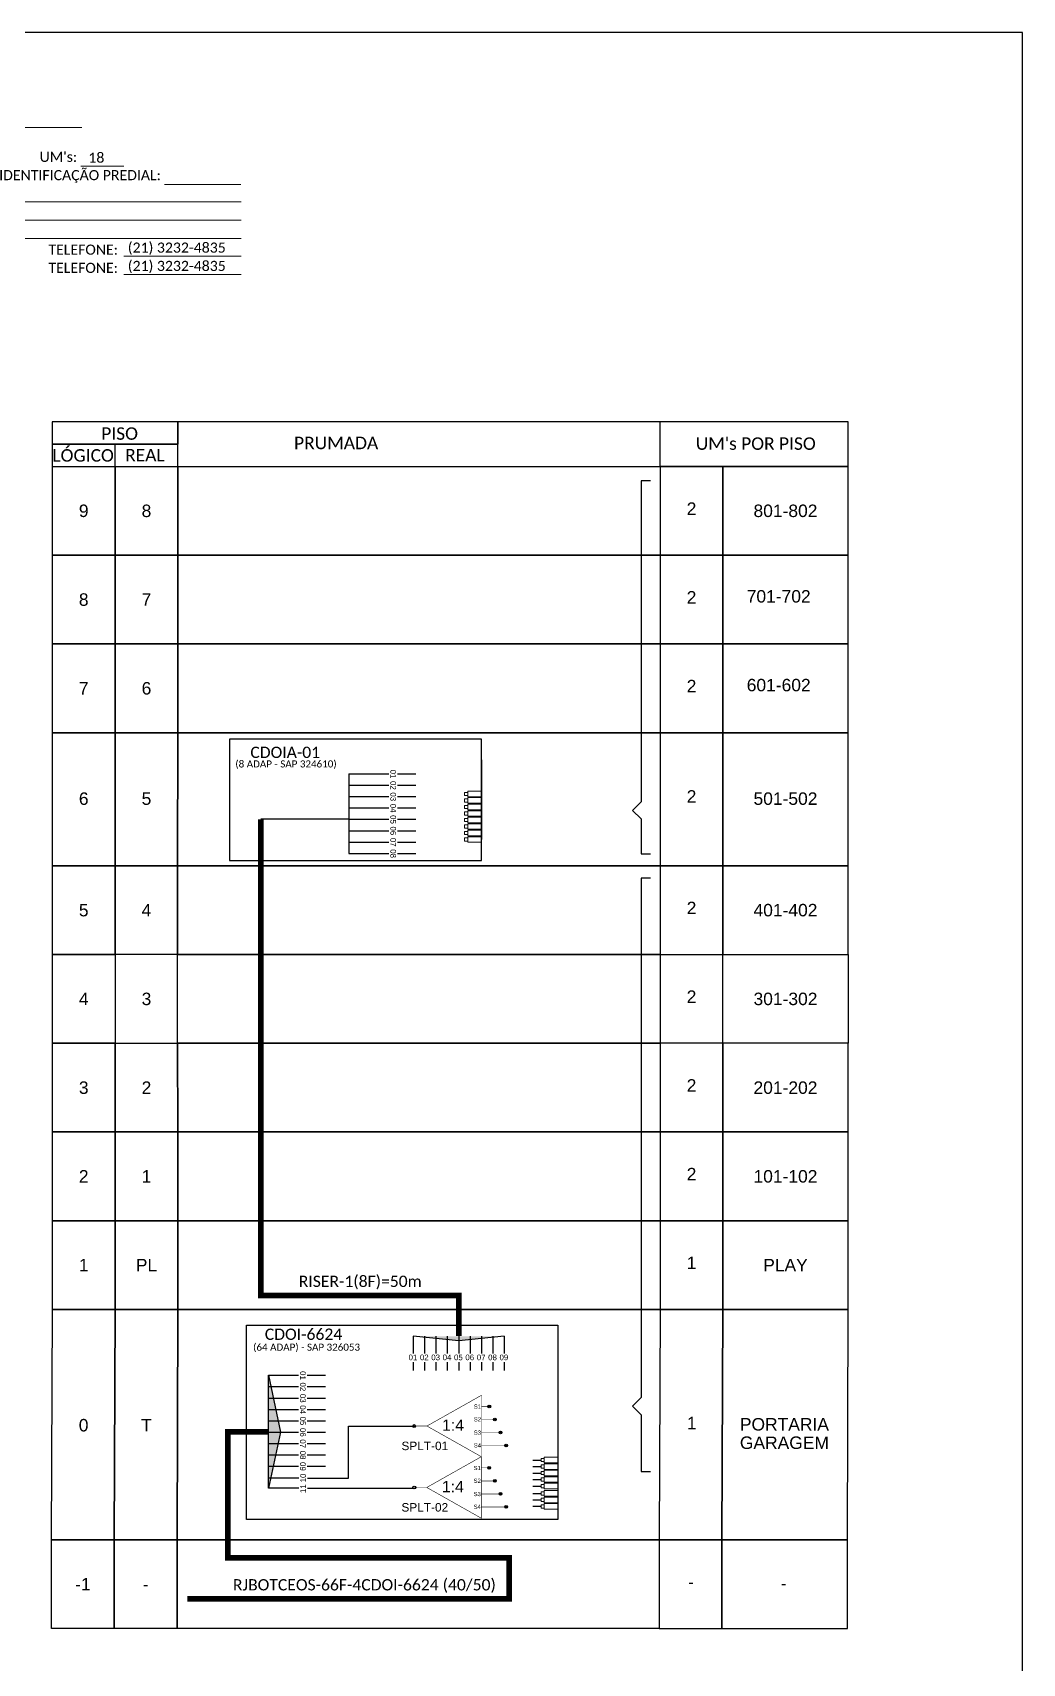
# Model space of a CAD drawing. Header units: inches. Extents: x 2255 to 2589, y -13081 to -12620.
# Drawn here: x 2413.8 to 2589, y -12908.5 to -12619.6 of the extents above; entities that cross this region are included whole.
import ezdxf
from ezdxf.enums import TextEntityAlignment as Align

# ---------------------------------------------------------------- set-up
doc = ezdxf.new("R2010")
doc.units = ezdxf.units.IN
doc.header["$MEASUREMENT"] = 0
doc.linetypes.add('DASHED', pattern=[0.75, 0.5, -0.25])
doc.styles.add('ARIAL', font='arial.ttf')
doc.styles.get("Standard").update_dxf_attribs({"font": 'arial.ttf'})
doc.styles.add('WMF-Calibri0', font='calibri.ttf')
doc.styles.add('WMF-Calibri1', font='calibrib.ttf')
doc.linetypes.add('RESERVA', pattern='A,0.5,-0.15,["RESERVA",Standard,S=0.18,R=0,X=0,Y=-0.1],-1.3', length=1.95)

# ---------------------------------------------------------------- blocks, each defined once
blk = doc.blocks.new('OI')
h = blk.add_hatch(color=40)
edge = h.paths.add_edge_path()
edge.add_spline(control_points=[(4.35, -0.67), (3.92, -0.99), (3.26, -1.5), (2.81, -2.59), (2.9, -3.5), (3.06, -4.27), (3.31, -4.85), (3.37, -5.39), (3.4, -5.88), (3.2, -6.4), (2.54, -6.61), (1.65, -6.63), (0.55, -6.67), (-0.56, -6.42), (-1.61, -6.14), (-2.77, -5.61), (-3.92, -4.77), (-4.89, -3.7), (-5.34, -2.65), (-5.6, -1.94), (-5.85, -0.96), (-5.71, 0.47), (-5.1, 2.02), (-4.14, 3.02), (-3.3, 3.61), (-2.37, 4.16), (-1.36, 4.44), (-0.56, 4.7), (0.79, 4.85), (2.24, 4.97), (3.79, 4.57), (4.67, 4.21), (5.44, 3.65), (5.76, 2.99), (6.03, 2.21), (6.01, 1.46), (5.72, 0.64), (5.31, 0.08), (4.88, -0.38), (4.51, -0.55), (4.35, -0.67)], knot_values=[0, 0, 0, 0, 1.60434, 2.417191, 3.427595, 4.282808, 4.776746, 5.304182, 5.888771, 6.258406, 6.858137, 7.79129, 8.986195, 10.124242, 11.187857, 12.242908, 13.953784, 15.414161, 16.515391, 17.349188, 17.675853, 19.552021, 21.515531, 22.568638, 23.63245, 24.621084, 25.782718, 26.745347, 27.142653, 29.870543, 31.004649, 31.921532, 32.709589, 33.801391, 34.042471, 35.192333, 35.971461, 36.628871, 37.254359, 37.836911, 37.836911, 37.836911, 37.836911], degree=3, periodic=0)
h.paths.add_polyline_path([(1.13, -0.87, -1), (-0.04, -0.87, -1)], flags=16)
edge = h.paths.add_edge_path(flags=16)
edge.add_ellipse((0.56, -3.59), major_axis=(-0.02, 1.71), ratio=0.361305, start_angle=0, end_angle=360)
h.paths.add_polyline_path([(-0.36, -3.62, -1), (-3.8, -3.62, -1)], flags=16)
edge = h.paths.add_edge_path(flags=0)
edge.add_ellipse((-2.08, -3.62), major_axis=(0, 0.885), ratio=0.758294, start_angle=0, end_angle=360)
at = {"color": 40}
for centre, radius in [((-2.08, -3.62), 1.72), ((0.54, -0.87), 0.587)]:
    blk.add_circle(centre, radius, dxfattribs=at)
blk.add_ellipse((0.56, -3.59), major_axis=(-0.02, 1.71), ratio=0.361305, dxfattribs=at)
blk.add_ellipse((-2.08, -3.62), major_axis=(0, 0.885), ratio=0.758294, start_param=-3.141592653589792, end_param=3.141592653589792, dxfattribs=at)
at = {"color": 40, "start_tangent": (-0.800898, -0.598801), "end_tangent": (-0.800898, -0.598801)}
blk.add_spline([(4.35, -0.67), (3.2, -1.78), (2.9, -2.54), (2.92, -3.55), (3.12, -4.38), (3.28, -4.85), (3.37, -5.37), (3.35, -5.95), (3.2, -6.29), (2.66, -6.55), (1.73, -6.63), (0.54, -6.62), (-0.58, -6.41), (-1.6, -6.11), (-2.56, -5.67), (-3.95, -4.67), (-4.89, -3.56), (-5.37, -2.56), (-5.64, -1.78), (-5.72, -1.46), (-5.63, 0.42), (-4.84, 2.22), (-4.13, 2.99), (-3.27, 3.62), (-2.4, 4.09), (-1.3, 4.47), (-0.37, 4.72), (0.02, 4.77), (2.75, 4.8), (3.85, 4.53), (4.69, 4.16), (5.31, 3.68), (5.85, 2.73), (5.93, 2.5), (5.94, 1.35), (5.67, 0.62), (5.29, 0.08), (4.84, -0.36), (4.35, -0.67)], degree=3, dxfattribs=at)
blk = doc.blocks.new('CARIMBO')
at = {"color": 7, "lineweight": 0}
for points in [[(35.66, -16.79), (111.64, -16.79)], [(134.48, -16.3), (159.61, -16.3)], [(35.15, -20.06), (41.7, -20.06)], [(119.43, -20.02), (128.92, -20.02)], [(37.81, -23.14), (51.75, -23.14)], [(129.48, -23.14), (141.1, -23.14)], [(159.42, -23.14), (167.09, -23.14)], [(56.38, -26.37), (111.64, -26.37)], [(137.07, -26.37), (144.01, -26.37)], [(174.24, -26.37), (187.8, -26.37)], [(52.97, -29.48), (111.64, -29.48)], [(126.6, -29.48), (187.83, -29.48)], [(40.13, -32.55), (54.07, -32.55)], [(122.56, -32.72), (187.83, -32.72)], [(54.67, -35.52), (68.61, -35.52)], [(126.84, -35.96), (187.83, -35.96)], [(56.38, -39.07), (111.64, -39.07)], [(127.45, -39.07), (142.25, -39.07)], [(167.06, -39.07), (187.83, -39.07)], [(58.87, -42.31), (111.64, -42.31)], [(127.45, -42.31), (142.25, -42.31)], [(167.06, -42.31), (187.83, -42.31)]]:
    blk.add_lwpolyline(points, dxfattribs=at)
at = {"color": 7, "xscale": 1.213923925163967, "yscale": 1.213923925163967, "zscale": 1.213923925163967, "rotation": 0.1532896023949059}
blk.add_blockref('OI', (13.86, -20.16), dxfattribs=at)
at = {"color": 7, "lineweight": 0, "style": 'WMF-Calibri0'}
for s, height, p in [('PROJETO:', 1.793, (23.26, -16.04)), ('Caixa de Emenda:', 1.7927, (114.02, -16.04)), ('ESTAÇÃO:', 1.793, (23.26, -19.32)), ('PISO:', 1.793, (114.09, -19.28)), ('Nº DA CDOI:', 1.7927, (23.26, -22.39)), ('CAPACIDADE:', 1.7927, (113.91, -22.39)), ("UM's:", 1.793, (152.15, -22.39)), ('ENDEREÇO DA EDIFICAÇÃO :', 1.7927, (23.26, -25.63)), ('NÚMERO DE PORTA:', 1.7927, (113.91, -25.63)), ('IDENTIFICAÇÃO PREDIAL:', 1.7927, (144.99, -25.63)), ('NOME DO CONDOMÍNIO:', 1.7927, (23.26, -28.74)), ('CONTATO:', 1.793, (113.91, -28.74)), ('ID DO SURVEY:', 1.7927, (23.26, -31.97)), ('EMAIL:', 1.793, (113.91, -31.97)), ('ATENUAÇÃO TEÓRICA (dB):', 1.7927, (23.26, -35.09)), ('TELEFONE:', 1.793, (114.09, -35.09)), ('RESPONSÁVEL PELO SURVEY:', 1.7927, (23.02, -38.32)), ('EMPRESA:', 1.793, (114.09, -38.32)), ('TELEFONE:', 1.793, (153.7, -38.83)), ('RESPONSÁVEL PELO PROJETO:', 1.7927, (23.26, -41.44)), ('EMPRESA:', 1.793, (114.09, -41.56)), ('TELEFONE:', 1.793, (153.7, -42.06))]:
    blk.add_text(s, height=height, dxfattribs=at).set_placement(p)
at = {"color": 7, "lineweight": 0, "flags": 8}
for tag, p, style in [('PROJ', (36.46, -16.13), 'WMF-Calibri1'), ('CEOS-XX', (135.87, -15.46), 'WMF-Calibri0'), ('EST', (35.94, -19.41), 'WMF-Calibri1'), ('PISO_PTR', (120.78, -19.42), 'WMF-Calibri0'), ('CAPAC.', (130.66, -22.52), 'WMF-Calibri0'), ("UC'S", (160.78, -22.54), 'WMF-Calibri0'), ('LOGRADOURO', (56.65, -25.91), 'WMF-Calibri0'), ('N°', (138.85, -25.77), 'WMF-Calibri0'), ('N°PREDIO', (174.94, -25.77), 'WMF-Calibri0'), ('NOME_DO_COND.', (53.23, -29.02), 'WMF-Calibri0'), ('NOME_DO_CONTATO', (127.3, -28.89), 'WMF-Calibri0'), ('_ID_', (40.39, -31.94), 'WMF-Calibri0'), ('EMAIL', (123.26, -32.12), 'WMF-Calibri0'), ('O_POTEN', (56.06, -34.68), 'WMF-Calibri0'), ('TELEFONE', (127.55, -35.36), 'WMF-Calibri0'), ('RES_SURVEY', (57.78, -38.23), 'WMF-Calibri0'), ('EMP_RESP_SURVEY', (128.16, -38.47), 'WMF-Calibri0'), ('CONT_RESP_SURVEY', (167.76, -38.47), 'WMF-Calibri0'), ('RES_PROJ', (60.27, -41.47), 'WMF-Calibri0'), ('EMP_RESP_PROJ', (128.16, -41.71), 'WMF-Calibri0'), ('CONT_RESP_PROJ', (167.76, -41.71), 'WMF-Calibri0')]:
    blk.add_attdef(tag, p, '', height=1.79, dxfattribs=dict(at, style=style))
at = {"color": 7, "lineweight": 0, "style": 'WMF-Calibri1', "flags": 8}
blk.add_attdef("N° CDO'S", text='', height=1.79, dxfattribs=at).set_placement((44.78, -22.68), align=Align.CENTER)
blk = doc.blocks.new('SPLT_1-4_DIV_DIR_PLANEJADO')
h = blk.add_hatch(color=3)
h.dxf.hatch_style = 1
edge = h.paths.add_edge_path()
edge.add_arc((4860.42, -611.97), 0.242, 0, 360)
h = blk.add_hatch(color=3)
h.dxf.hatch_style = 1
edge = h.paths.add_edge_path()
edge.add_arc((4861.42, -614.28), 0.242, 0, 360)
h = blk.add_hatch(color=3)
h.dxf.hatch_style = 1
edge = h.paths.add_edge_path()
edge.add_arc((4862.42, -616.58), 0.242, 0, 360)
h = blk.add_hatch(color=3)
h.dxf.hatch_style = 1
edge = h.paths.add_edge_path()
edge.add_arc((4863.42, -618.89), 0.242, 0, 360)
at = {"color": 30, "linetype": 'DASHED', "ltscale": 2.5, "const_width": 0.1}
blk.add_lwpolyline([(4859.04, -609.99), (4849.38, -615.44), (4859.04, -620.89), (4859.04, -609.99)], dxfattribs=at)
at = {"color": 30, "linetype": 'DASHED', "lineweight": 0, "ltscale": 2.5, "const_width": 0.1}
for points in [[(4860.42, -611.97), (4859.04, -611.97)], [(4859.04, -614.28), (4861.42, -614.28)], [(4849.38, -615.44), (4847.15, -615.44)], [(4859.04, -616.58), (4862.42, -616.58)], [(4859.04, -618.89), (4863.42, -618.89)]]:
    blk.add_lwpolyline(points, dxfattribs=at)
at = {"color": 3}
for centre in [(4860.42, -611.97), (4861.42, -614.28), (4862.42, -616.58), (4863.42, -618.89)]:
    blk.add_circle(centre, 0.242, dxfattribs=at)
at = {"color": 30, "style": 'ARIAL'}
for s, height, p in [('S1', 0.75, (4857.67, -612.37)), ('1:4', 2, (4852.06, -616.29)), ('S2', 0.75, (4857.67, -614.63)), ('S3', 0.75, (4857.67, -616.98)), ('S4', 0.75, (4857.67, -619.24))]:
    blk.add_text(s, height=height, dxfattribs=at).set_placement(p)

msp = doc.modelspace()

# ---------------------------------------------------------------- hatches: boundary and pattern name
h = msp.add_hatch(color=5)
h.dxf.hatch_style = 1
h.paths.add_polyline_path([(2489.21, -12851.31), (2497.26, -12850.52), (2489.21, -12850.52)])
h.paths.add_polyline_path([(2489.21, -12851.31), (2489.21, -12850.52), (2481.15, -12850.52)])
h = msp.add_hatch(color=5)
h.dxf.hatch_style = 1
h.paths.add_polyline_path([(2457.66, -12867.51), (2455.55, -12857.44), (2455.49, -12867.51)])
h.paths.add_polyline_path([(2457.66, -12867.51), (2455.49, -12867.51), (2455.55, -12877.43)])

# ---------------------------------------------------------------- linework, layer by layer
at = {"color": 1, "ltscale": 100}
msp.add_line((2493.23, -12748.45), (2493.23, -12762.54), dxfattribs=at)
at = {"color": 3}
for p, q in [((2469.76, -12750.91), (2476.85, -12750.91)), ((2478.38, -12750.91), (2481.61, -12750.91)), ((2469.76, -12752.92), (2476.85, -12752.92)), ((2469.76, -12754.94), (2476.85, -12754.94)), ((2478.38, -12752.92), (2481.61, -12752.92)), ((2478.38, -12754.94), (2481.61, -12754.94)), ((2469.76, -12756.95), (2476.85, -12756.95)), ((2478.38, -12756.95), (2481.61, -12756.95)), ((2469.76, -12758.96), (2476.85, -12758.96)), ((2469.76, -12760.98), (2476.85, -12760.98)), ((2478.38, -12758.96), (2481.61, -12758.96)), ((2478.38, -12760.98), (2481.61, -12760.98)), ((2469.76, -12762.99), (2476.85, -12762.99)), ((2478.38, -12762.99), (2481.61, -12762.99)), ((2469.76, -12765), (2476.85, -12765)), ((2478.38, -12765), (2481.61, -12765)), ((2481.15, -12850.5), (2481.15, -12853.6)), ((2483.17, -12850.5), (2483.17, -12853.6)), ((2485.18, -12850.5), (2485.18, -12853.6)), ((2487.19, -12850.5), (2487.19, -12853.6)), ((2489.21, -12850.5), (2489.21, -12853.6)), ((2491.22, -12850.5), (2491.22, -12853.6)), ((2493.23, -12850.5), (2493.23, -12853.6)), ((2495.25, -12850.5), (2495.25, -12853.6)), ((2497.26, -12850.5), (2497.26, -12853.6)), ((2481.15, -12855.14), (2481.15, -12856.61)), ((2483.17, -12855.14), (2483.17, -12856.61)), ((2485.18, -12855.14), (2485.18, -12856.61)), ((2487.19, -12855.14), (2487.19, -12856.61)), ((2489.21, -12855.14), (2489.21, -12856.61)), ((2491.22, -12855.14), (2491.22, -12856.61)), ((2493.23, -12855.14), (2493.23, -12856.61)), ((2495.25, -12855.14), (2495.25, -12856.61)), ((2497.26, -12855.14), (2497.26, -12856.61)), ((2455.53, -12857.44), (2460.86, -12857.44)), ((2455.53, -12859.45), (2460.86, -12859.45)), ((2462.39, -12857.44), (2465.62, -12857.44)), ((2462.39, -12859.45), (2465.62, -12859.45)), ((2455.53, -12861.47), (2460.86, -12861.47)), ((2462.39, -12861.47), (2465.62, -12861.47)), ((2455.53, -12863.48), (2460.86, -12863.48)), ((2462.39, -12863.48), (2465.62, -12863.48)), ((2455.53, -12865.49), (2460.86, -12865.49)), ((2455.53, -12867.51), (2460.86, -12867.51)), ((2462.39, -12865.49), (2465.62, -12865.49)), ((2462.39, -12867.51), (2465.62, -12867.51)), ((2455.53, -12869.52), (2460.86, -12869.52)), ((2462.39, -12869.52), (2465.62, -12869.52)), ((2455.53, -12871.53), (2460.86, -12871.53)), ((2455.53, -12873.55), (2460.86, -12873.55)), ((2462.39, -12871.53), (2465.62, -12871.53)), ((2462.39, -12873.55), (2465.62, -12873.55)), ((2502.32, -12872.45), (2503.8, -12872.45)), ((2502.32, -12873.6), (2503.8, -12873.6)), ((2502.32, -12874.76), (2503.8, -12874.76)), ((2502.32, -12875.91), (2503.8, -12875.91)), ((2502.32, -12877.06), (2503.8, -12877.06)), ((2502.32, -12878.36), (2503.8, -12878.36)), ((2502.32, -12879.51), (2503.8, -12879.51)), ((2502.32, -12880.62), (2503.8, -12880.62))]:
    msp.add_line(p, q, dxfattribs=at)
at = {"color": 5, "ltscale": 100}
for p, q in [((2469.76, -12750.91), (2469.76, -12765)), ((2469.76, -12758.96), (2454.21, -12758.96))]:
    msp.add_line(p, q, dxfattribs=at)
for points in [[(2254.87, -12619.62), (2254.87, -13081.3), (2589, -13081.3), (2589, -12619.62)], [(2417.28, -12696.47), (2428.39, -12696.47), (2428.39, -12712.18), (2417.28, -12712.18)], [(2428.39, -12696.47), (2439.5, -12696.47), (2439.5, -12712.18), (2428.39, -12712.18)], [(2439.5, -12696.47), (2524.85, -12696.47), (2524.85, -12712.18), (2439.5, -12712.18)], [(2535.96, -12696.47), (2524.85, -12696.47), (2524.85, -12712.18), (2535.96, -12712.18)], [(2558.17, -12696.47), (2535.96, -12696.47), (2535.96, -12712.18), (2558.17, -12712.18)], [(2417.28, -12712.18), (2428.39, -12712.18), (2428.39, -12727.9), (2417.28, -12727.9)], [(2428.39, -12712.18), (2439.5, -12712.18), (2439.5, -12727.9), (2428.39, -12727.9)], [(2439.5, -12712.18), (2524.85, -12712.18), (2524.85, -12727.9), (2439.5, -12727.9)], [(2535.96, -12712.18), (2524.85, -12712.18), (2524.85, -12727.9), (2535.96, -12727.9)], [(2558.17, -12712.18), (2535.96, -12712.18), (2535.96, -12727.9), (2558.17, -12727.9)], [(2417.28, -12727.9), (2428.39, -12727.9), (2428.39, -12743.62), (2417.28, -12743.62)], [(2428.39, -12727.9), (2439.5, -12727.9), (2439.5, -12743.62), (2428.39, -12743.62)], [(2439.5, -12727.9), (2524.85, -12727.9), (2524.85, -12743.62), (2439.5, -12743.62)], [(2535.96, -12727.9), (2524.85, -12727.9), (2524.85, -12743.62), (2535.96, -12743.62)], [(2558.17, -12727.9), (2535.96, -12727.9), (2535.96, -12743.62), (2558.17, -12743.62)], [(2417.28, -12743.62), (2428.39, -12743.62), (2428.39, -12767.19), (2417.28, -12767.19)], [(2428.39, -12743.62), (2439.5, -12743.62), (2439.46, -12767.19), (2428.39, -12767.19)], [(2439.5, -12743.62), (2524.85, -12743.62), (2524.85, -12767.19), (2439.46, -12767.19)], [(2535.96, -12743.62), (2524.85, -12743.62), (2524.85, -12767.19), (2535.96, -12767.19)], [(2558.17, -12743.62), (2535.96, -12743.62), (2535.96, -12767.19), (2558.17, -12767.19)], [(2417.28, -12767.19), (2428.39, -12767.19), (2428.39, -12782.91), (2417.28, -12782.91)], [(2428.39, -12767.19), (2439.46, -12767.19), (2439.46, -12782.91), (2428.39, -12782.91)], [(2439.46, -12767.19), (2524.85, -12767.19), (2524.85, -12782.91), (2439.46, -12782.91)], [(2535.96, -12767.19), (2524.85, -12767.19), (2524.85, -12782.91), (2535.96, -12782.91)], [(2558.17, -12767.19), (2535.96, -12767.19), (2535.96, -12782.91), (2558.17, -12782.91)], [(2417.28, -12782.91), (2428.39, -12782.91), (2428.39, -12798.63), (2417.28, -12798.63)], [(2439.46, -12782.91), (2524.85, -12782.91), (2524.85, -12798.63), (2439.46, -12798.63)], [(2535.96, -12782.91), (2558.17, -12782.91), (2558.17, -12798.63), (2535.96, -12798.63)], [(2417.28, -12798.63), (2428.39, -12798.63), (2428.39, -12814.34), (2417.28, -12814.34)], [(2428.39, -12798.63), (2439.46, -12798.63), (2439.5, -12814.34), (2428.39, -12814.34)], [(2439.46, -12798.63), (2524.85, -12798.63), (2524.85, -12814.34), (2439.5, -12814.34)], [(2535.96, -12798.63), (2524.85, -12798.63), (2524.85, -12814.34), (2535.96, -12814.34)], [(2558.17, -12798.63), (2535.96, -12798.63), (2535.96, -12814.34), (2558.17, -12814.34)], [(2417.28, -12814.34), (2428.39, -12814.34), (2428.39, -12830.06), (2417.28, -12830.06)], [(2428.39, -12814.34), (2439.5, -12814.34), (2439.5, -12830.06), (2428.39, -12830.06)], [(2439.5, -12814.34), (2524.85, -12814.34), (2524.85, -12830.06), (2439.5, -12830.06)], [(2535.96, -12814.34), (2524.85, -12814.34), (2524.85, -12830.06), (2535.96, -12830.06)], [(2558.17, -12814.34), (2535.96, -12814.34), (2535.96, -12830.06), (2558.17, -12830.06)], [(2417.28, -12830.06), (2428.39, -12830.06), (2428.39, -12845.78), (2417.28, -12845.78)], [(2428.39, -12830.06), (2439.5, -12830.06), (2439.5, -12845.78), (2428.39, -12845.78)], [(2439.5, -12830.06), (2524.85, -12830.06), (2524.85, -12845.78), (2439.5, -12845.78)], [(2535.96, -12830.06), (2524.85, -12830.06), (2524.85, -12845.78), (2535.96, -12845.78)], [(2558.17, -12830.06), (2535.96, -12830.06), (2535.96, -12845.78), (2558.17, -12845.78)], [(2417.28, -12845.78), (2428.39, -12845.78), (2428.24, -12886.59), (2417.13, -12886.59)], [(2428.39, -12845.78), (2439.5, -12845.78), (2439.35, -12886.59), (2428.24, -12886.59)], [(2439.5, -12845.78), (2524.85, -12845.78), (2524.69, -12886.59), (2439.35, -12886.59)], [(2535.96, -12845.78), (2524.85, -12845.78), (2524.69, -12886.59), (2535.8, -12886.59)], [(2558.17, -12845.78), (2535.96, -12845.78), (2535.8, -12886.59), (2558.02, -12886.59)], [(2417.13, -12886.59), (2428.24, -12886.59), (2428.24, -12902.31), (2417.13, -12902.31)], [(2428.24, -12886.59), (2439.35, -12886.59), (2439.35, -12902.31), (2428.24, -12902.31)], [(2439.35, -12886.59), (2524.69, -12886.59), (2524.69, -12902.31), (2439.35, -12902.31)], [(2535.8, -12886.59), (2524.69, -12886.59), (2524.69, -12902.31), (2535.8, -12902.31)], [(2558.02, -12886.59), (2535.8, -12886.59), (2535.8, -12902.31), (2558.02, -12902.31)]]:
    msp.add_lwpolyline(points, close=True)
at = {"color": 0}
for points in [[(2417.24, -12692.52), (2439.5, -12692.52), (2439.5, -12688.57), (2417.24, -12688.57)], [(2417.24, -12696.47), (2439.5, -12696.47), (2439.5, -12692.52), (2417.24, -12692.52)]]:
    msp.add_lwpolyline(points, close=True, dxfattribs=at)
for points in [[(2439.43, -12696.47), (2558.17, -12696.47), (2558.17, -12688.57), (2439.43, -12688.57), (2439.5, -12688.57), (2439.5, -12692.52)], [(2439.5, -12696.47), (2439.5, -12688.57)], [(2524.85, -12696.47), (2524.85, -12688.57)], [(2428.39, -12696.47), (2428.39, -12692.52)], [(2428.39, -12782.91), (2428.39, -12798.63)], [(2535.96, -12830.06), (2535.96, -12845.78)], [(2535.96, -12845.78), (2535.8, -12886.59)], [(2535.8, -12886.59), (2535.8, -12902.31)]]:
    msp.add_lwpolyline(points)
at = {"color": 3}
for points in [[(2523.17, -12699.01), (2521.51, -12699.01), (2521.51, -12755.88), (2519.95, -12757.39), (2521.51, -12758.9), (2521.51, -12765.07), (2523.16, -12765.07)], [(2523.17, -12769.38), (2521.51, -12769.38), (2521.51, -12861.4), (2519.95, -12862.91), (2521.51, -12864.42), (2521.51, -12874.51), (2523.16, -12874.51)]]:
    msp.add_lwpolyline(points, dxfattribs=at)
at = {"color": 1}
for points in [[(2493.23, -12744.76), (2448.62, -12744.76), (2448.62, -12766.24), (2493.23, -12766.24)], [(2451.63, -12848.56), (2506.74, -12848.56), (2506.74, -12882.97), (2451.63, -12882.97)]]:
    msp.add_lwpolyline(points, close=True, dxfattribs=at)
at = {"color": 3, "lineweight": 0}
for points in [[(2490.24, -12754.19), (2490.82, -12754.19), (2490.82, -12754.76), (2490.24, -12754.76)], [(2490.24, -12755.34), (2490.82, -12755.34), (2490.82, -12755.91), (2490.24, -12755.91)], [(2490.24, -12756.49), (2490.82, -12756.49), (2490.82, -12757.07), (2490.24, -12757.07)], [(2490.24, -12757.65), (2490.82, -12757.65), (2490.82, -12758.22), (2490.24, -12758.22)], [(2490.24, -12758.8), (2490.82, -12758.8), (2490.82, -12759.37), (2490.24, -12759.37)], [(2490.24, -12759.95), (2490.82, -12759.95), (2490.82, -12760.52), (2490.24, -12760.52)], [(2490.24, -12761.1), (2490.82, -12761.1), (2490.82, -12761.68), (2490.24, -12761.68)], [(2490.24, -12762.26), (2490.82, -12762.26), (2490.82, -12762.83), (2490.24, -12762.83)], [(2503.8, -12872.16), (2504.37, -12872.16), (2504.37, -12872.74), (2503.8, -12872.74)], [(2503.8, -12873.32), (2504.37, -12873.32), (2504.37, -12873.89), (2503.8, -12873.89)], [(2503.8, -12874.47), (2504.37, -12874.47), (2504.37, -12875.04), (2503.8, -12875.04)], [(2503.8, -12875.62), (2504.37, -12875.62), (2504.37, -12876.2), (2503.8, -12876.2)], [(2503.8, -12876.78), (2504.37, -12876.78), (2504.37, -12877.35), (2503.8, -12877.35)], [(2503.8, -12878.08), (2504.37, -12878.08), (2504.37, -12878.65), (2503.8, -12878.65)], [(2503.8, -12879.23), (2504.37, -12879.23), (2504.37, -12879.8), (2503.8, -12879.8)], [(2503.8, -12880.38), (2504.37, -12880.38), (2504.37, -12880.95), (2503.8, -12880.95)]]:
    msp.add_lwpolyline(points, close=True, dxfattribs=at)
for points in [[(2490.82, -12753.98), (2490.82, -12754.97)], [(2490.82, -12753.98), (2493.23, -12753.98)], [(2490.82, -12754.97), (2493.23, -12754.97)], [(2490.82, -12755.13), (2490.82, -12756.12)], [(2490.82, -12755.13), (2493.23, -12755.13)], [(2490.82, -12756.12), (2493.23, -12756.12)], [(2490.82, -12756.29), (2490.82, -12757.27)], [(2490.82, -12756.29), (2493.23, -12756.29)], [(2490.82, -12757.27), (2493.23, -12757.27)], [(2490.82, -12757.44), (2490.82, -12758.43)], [(2490.82, -12757.44), (2493.23, -12757.44)], [(2490.82, -12758.43), (2493.23, -12758.43)], [(2490.82, -12758.59), (2490.82, -12759.58)], [(2490.82, -12758.59), (2493.23, -12758.59)], [(2490.82, -12759.58), (2493.23, -12759.58)], [(2490.82, -12759.74), (2490.82, -12760.73)], [(2490.82, -12759.74), (2493.23, -12759.74)], [(2490.82, -12760.73), (2493.23, -12760.73)], [(2490.82, -12760.9), (2490.82, -12761.88)], [(2490.82, -12760.9), (2493.23, -12760.9)], [(2490.82, -12761.88), (2493.23, -12761.88)], [(2490.82, -12762.05), (2490.82, -12763.04)], [(2490.82, -12762.05), (2493.23, -12762.05)], [(2490.82, -12763.04), (2493.23, -12763.04)], [(2504.37, -12871.96), (2504.37, -12872.94)], [(2504.37, -12871.96), (2506.79, -12871.96)], [(2504.37, -12872.94), (2506.79, -12872.94)], [(2504.37, -12873.11), (2504.37, -12874.1)], [(2504.37, -12873.11), (2506.79, -12873.11)], [(2504.37, -12874.1), (2506.79, -12874.1)], [(2504.37, -12874.26), (2504.37, -12875.25)], [(2504.37, -12874.26), (2506.79, -12874.26)], [(2504.37, -12875.25), (2506.79, -12875.25)], [(2504.37, -12875.42), (2504.37, -12876.4)], [(2504.37, -12875.42), (2506.79, -12875.42)], [(2504.37, -12876.4), (2506.79, -12876.4)], [(2504.37, -12876.57), (2504.37, -12877.56)], [(2504.37, -12876.57), (2506.79, -12876.57)], [(2504.37, -12877.56), (2506.79, -12877.56)], [(2504.37, -12877.87), (2504.37, -12878.86)], [(2504.37, -12877.87), (2506.79, -12877.87)], [(2504.37, -12878.86), (2506.79, -12878.86)], [(2504.37, -12879.02), (2504.37, -12880.01)], [(2504.37, -12879.02), (2506.79, -12879.02)], [(2504.37, -12880.01), (2506.79, -12880.01)], [(2504.37, -12880.17), (2504.37, -12881.16)], [(2504.37, -12880.17), (2506.79, -12880.17)], [(2504.37, -12881.16), (2506.79, -12881.16)]]:
    msp.add_lwpolyline(points, dxfattribs=at)
at = {"color": 5, "const_width": 1}
msp.add_lwpolyline([(2454.21, -12758.96), (2454.21, -12843.31), (2489.21, -12843.31), (2489.21, -12850.5)], dxfattribs=at)
at = {"color": 5}
for points in [[(2497.26, -12850.52), (2489.21, -12851.31), (2481.15, -12850.52)], [(2455.49, -12857.44), (2455.49, -12877.43)], [(2455.55, -12857.44), (2457.66, -12867.51), (2455.55, -12877.43)]]:
    msp.add_lwpolyline(points, dxfattribs=at)
at = {"color": 1, "const_width": 1}
msp.add_lwpolyline([(2455.49, -12867.44), (2448.35, -12867.44), (2448.35, -12889.75), (2498.13, -12889.75), (2498.13, -12897.01), (2441.15, -12897.01)], dxfattribs=at)
at = {"color": 8, "linetype": 'RESERVA', "ltscale": 3}
for points in [[(2462.42, -12875.65), (2469.71, -12875.65), (2469.71, -12866.43), (2481.36, -12866.43)], [(2460.91, -12875.65), (2455.53, -12875.65)], [(2460.91, -12877.43), (2455.53, -12877.43)], [(2462.42, -12877.43), (2469.71, -12877.43), (2469.71, -12877.42), (2481.36, -12877.42)]]:
    msp.add_lwpolyline(points, dxfattribs=at)
at = {"color": 3}
for centre in [(2481.32, -12866.44), (2481.34, -12877.32)]:
    msp.add_circle(centre, 0.256, dxfattribs=at)

# ---------------------------------------------------------------- block references
ref = msp.add_blockref('CARIMBO', (2262.87, -12620.13))
ref.add_attrib('PROJ', 'A1-00005-2013-FTTH-BOT-RJ', (2299.33, -12636.26), dxfattribs={"color": 7, "lineweight": 0, "height": 1.7927, "style": 'WMF-Calibri1'})
ref.add_attrib('EST', 'BOT', (2298.82, -12639.54), dxfattribs={"color": 7, "lineweight": 0, "height": 1.793, "style": 'WMF-Calibri1'})
ref.add_attrib("N° CDO'S", '6624', dxfattribs={"color": 7, "lineweight": 0, "height": 1.793, "style": 'WMF-Calibri1'}).set_placement((2307.66, -12642.8), align=Align.CENTER)
ref.add_attrib('LOGRADOURO', 'RUA RAMON FRANCO', (2319.52, -12646.04), dxfattribs={"color": 7, "lineweight": 0, "height": 1.7927, "style": 'WMF-Calibri0'})
ref.add_attrib('NOME_DO_COND.', 'EDIFICIO ANTÔNIO BOTELHO', (2316.11, -12649.15), dxfattribs={"color": 7, "lineweight": 0, "height": 1.7927, "style": 'WMF-Calibri0'})
ref.add_attrib('_ID_', 'R32937', (2303.27, -12652.07), dxfattribs={"color": 7, "lineweight": 0, "height": 1.793, "style": 'WMF-Calibri0'})
ref.add_attrib('O_POTEN', '28,35', (2318.94, -12654.8), dxfattribs={"color": 7, "lineweight": 0, "height": 1.793, "style": 'WMF-Calibri0'})
ref.add_attrib('RES_SURVEY', 'DIEGO DANTAS', (2320.65, -12658.36), dxfattribs={"color": 7, "lineweight": 0, "height": 1.7927, "style": 'WMF-Calibri0'})
ref.add_attrib('RES_PROJ', 'FELIPE TAVARES', (2323.14, -12661.59), dxfattribs={"color": 7, "lineweight": 0, "height": 1.7927, "style": 'WMF-Calibri0'})
ref.add_attrib('CEOS-XX', 'CEOS-66', (2398.75, -12635.58), dxfattribs={"color": 7, "lineweight": 0, "height": 1.793, "style": 'WMF-Calibri0'})
ref.add_attrib('CAPAC.', '64', (2393.53, -12642.64), dxfattribs={"color": 7, "lineweight": 0, "height": 1.793, "style": 'WMF-Calibri0'})
ref.add_attrib("UC'S", '18', (2423.65, -12642.66), dxfattribs={"color": 7, "lineweight": 0, "height": 1.793, "style": 'WMF-Calibri0'})
ref.add_attrib('PISO_PTR', '0', (2383.66, -12639.55), dxfattribs={"color": 7, "lineweight": 0, "height": 1.79, "style": 'WMF-Calibri0'})
ref.add_attrib('N°', '59', (2401.72, -12645.9), dxfattribs={"color": 7, "lineweight": 0, "height": 1.793, "style": 'WMF-Calibri0'})
ref.add_attrib('NOME_DO_CONTATO', 'MELO', (2390.17, -12649.01), dxfattribs={"color": 7, "lineweight": 0, "height": 1.793, "style": 'WMF-Calibri0'})
ref.add_attrib('TELEFONE', '-', (2390.42, -12655.49), dxfattribs={"color": 7, "lineweight": 0, "height": 1.79, "style": 'WMF-Calibri0'})
ref.add_attrib('EMP_RESP_SURVEY', 'LOGICTEL', (2391.03, -12658.6), dxfattribs={"color": 7, "lineweight": 0, "height": 1.793, "style": 'WMF-Calibri0'})
ref.add_attrib('EMP_RESP_PROJ', 'LOGICTEL', (2391.03, -12661.84), dxfattribs={"color": 7, "lineweight": 0, "height": 1.793, "style": 'WMF-Calibri0'})
ref.add_attrib('CONT_RESP_SURVEY', '(21) 3232-4835', (2430.63, -12658.6), dxfattribs={"color": 7, "lineweight": 0, "height": 1.7927, "style": 'WMF-Calibri0'})
ref.add_attrib('CONT_RESP_PROJ', '(21) 3232-4835', (2430.63, -12661.84), dxfattribs={"color": 7, "lineweight": 0, "height": 1.7927, "style": 'WMF-Calibri0'})
for p in [(-2365.79, -12250.99), (-2365.82, -12261.87)]:
    msp.add_blockref('SPLT_1-4_DIV_DIR_PLANEJADO', p)

# ---------------------------------------------------------------- texts
at = {"color": 0, "style": 'WMF-Calibri0'}
for s, p in [('     PISO', (2422.04, -12691.74)), ('PRUMADA', (2460.07, -12693.41)), ("UM's POR PISO", (2531.18, -12693.52)), ('  LÓGICO', (2415.73, -12695.61)), ('    REAL', (2427.05, -12695.56))]:
    msp.add_text(s, height=2.208, dxfattribs=at).set_placement(p)
at = {"style": 'ARIAL'}
for s, height, p in [('9', 2.21, (2422.83, -12704.32)), ('8', 2.21, (2433.94, -12704.32)), ('2', 2.21, (2530.43, -12703.94)), ('801-802', 2.208, (2547.06, -12704.32)), ('8', 2.21, (2422.83, -12720.04)), ('7', 2.21, (2433.94, -12720.04)), ('2', 2.21, (2530.43, -12719.65)), ('701-702', 2.208, (2545.86, -12719.47)), ('7', 2.21, (2422.83, -12735.76)), ('6', 2.21, (2433.94, -12735.76)), ('2', 2.21, (2530.43, -12735.37)), ('601-602', 2.208, (2545.86, -12735.19)), ('6', 2.21, (2422.83, -12755.3)), ('5', 2.21, (2433.94, -12755.3)), ('2', 2.21, (2530.43, -12754.91)), ('501-502', 2.208, (2547.06, -12755.3)), ('5', 2.21, (2422.83, -12775.05)), ('4', 2.21, (2433.94, -12775.05)), ('2', 2.21, (2530.43, -12774.66)), ('401-402', 2.208, (2547.06, -12775.05)), ('4', 2.21, (2422.83, -12790.77)), ('3', 2.21, (2433.94, -12790.77)), ('2', 2.21, (2530.43, -12790.38)), ('301-302', 2.208, (2547.06, -12790.77)), ('3', 2.21, (2422.83, -12806.49)), ('2', 2.21, (2433.94, -12806.49)), ('2', 2.21, (2530.43, -12806.1)), ('201-202', 2.208, (2547.06, -12806.49)), ('2', 2.21, (2422.83, -12822.2)), ('1', 2.21, (2433.94, -12822.2)), ('2', 2.21, (2530.43, -12821.81)), ('101-102', 2.208, (2547.06, -12822.2)), ('1', 2.21, (2530.43, -12837.53)), ('1', 2.21, (2422.83, -12837.92)), ('PL', 2.208, (2433.94, -12837.92)), ('PLAY', 2.208, (2547.06, -12837.92)), ('01', 1, (2481.11, -12854.27)), ('02', 1, (2483.12, -12854.27)), ('03', 1, (2485.13, -12854.27)), ('04', 1, (2487.15, -12854.27)), ('05', 1, (2489.16, -12854.27)), ('06', 1, (2491.17, -12854.27)), ('07', 1, (2493.19, -12854.27)), ('08', 1, (2495.2, -12854.27)), ('09', 1, (2497.21, -12854.27)), ('0', 2.21, (2422.81, -12866.28)), ('T', 2.21, (2433.92, -12866.28)), ('1', 2.21, (2530.46, -12865.9)), ('PORTARIA', 2.208, (2546.87, -12866.12)), ('GARAGEM', 2.208, (2546.87, -12869.39)), ('-1', 2.208, (2422.68, -12894.45)), ('-', 2.21, (2530.33, -12894.06)), ('-', 2.21, (2433.79, -12894.45)), ('-', 2.21, (2546.74, -12894.29))]:
    msp.add_text(s, height=height, dxfattribs=at).set_placement(p, align=Align.MIDDLE_CENTER)
at = {"color": 1, "style": 'WMF-Calibri0'}
for s, p in [('CDOIA-01', (2452.33, -12748.1)), ('CDOI-6624', (2454.89, -12851.17))]:
    msp.add_text(s, height=2, dxfattribs=at).set_placement(p)
for s, p in [('(8 ADAP - SAP 324610)', (2458.64, -12749.78)), ('(64 ADAP) - SAP 326053', (2462.28, -12853.09))]:
    msp.add_text(s, height=1.25, dxfattribs=at).set_placement(p, align=Align.CENTER)
at = {"style": 'ARIAL'}
for s, rotation, p in [('01', 270, (2477.62, -12750.95)), ('02', 270, (2477.62, -12752.96)), ('03', 270, (2477.62, -12754.97)), ('04', 270, (2477.62, -12756.99)), ('05', 270, (2477.62, -12759)), ('06', 270, (2477.62, -12761.01)), ('07', 270, (2477.62, -12763.03)), ('08', 270, (2477.62, -12765.04)), ('01', 270, (2461.63, -12857.48)), ('02', 270, (2461.63, -12859.49)), ('03', 270, (2461.63, -12861.51)), ('04', 270, (2461.63, -12863.52)), ('05', 270, (2461.63, -12865.53)), ('06', 270, (2461.63, -12867.55)), ('07', 270, (2461.63, -12869.56)), ('08', 270, (2461.63, -12871.57)), ('09', 270, (2461.63, -12873.59)), ('10', 90, (2461.67, -12875.62)), ('11', 90, (2461.67, -12877.54))]:
    msp.add_text(s, height=1, rotation=rotation, dxfattribs=at).set_placement(p, align=Align.MIDDLE_CENTER)
at = {"color": 5, "style": 'WMF-Calibri0'}
msp.add_text('RISER-1(8F)=50m', height=2, dxfattribs=at).set_placement((2460.9, -12841.8))
at = {"style": 'ARIAL'}
for s, p in [('SPLT-01', (2479.08, -12870.7)), ('SPLT-02', (2479.08, -12881.58))]:
    msp.add_text(s, height=1.5, dxfattribs=at).set_placement(p)
at = {"color": 10, "style": 'WMF-Calibri0'}
msp.add_text('RJBOTCEOS-66F-4CDOI-6624 (40/50)', height=2, dxfattribs=at).set_placement((2449.24, -12895.55))

doc.saveas('drawing.dxf')
